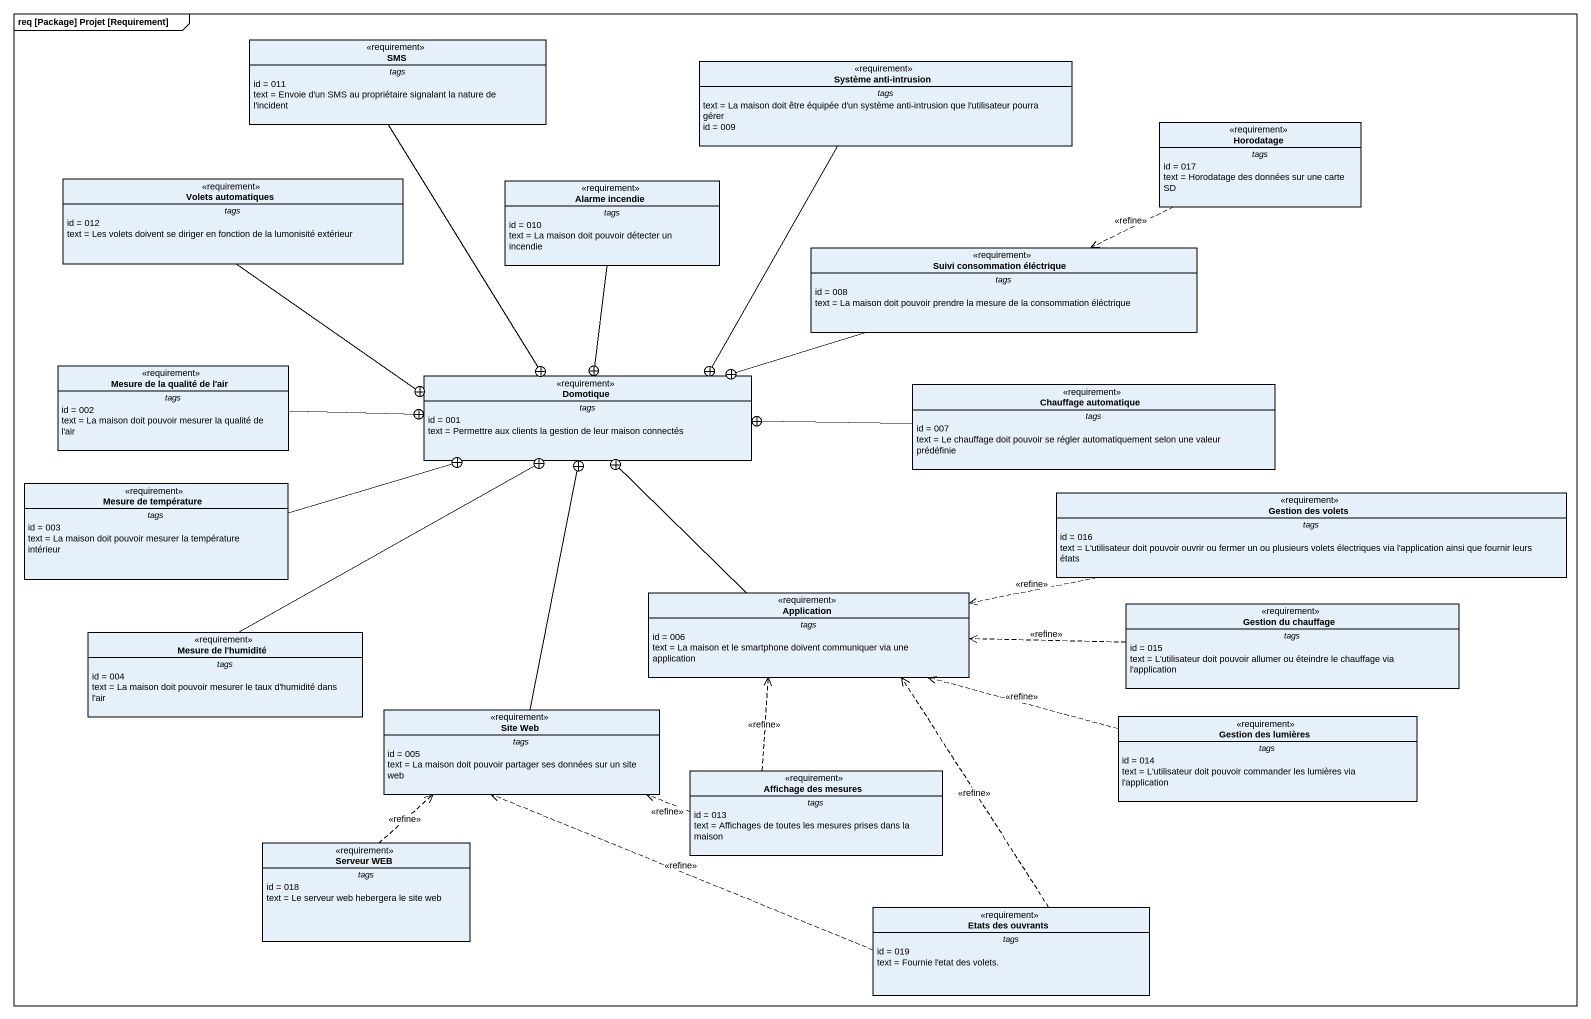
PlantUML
@startuml
mainframe req [Package] Projet [Requirement]
hide circle
hide empty members
class SMS <<requirement>> {
  -- tags --
  id = 011
  text = Envoie d'un SMS au propriétaire signalant la nature de l'incident
}
class "Système anti-intrusion" as Système_anti_intrusion <<requirement>> {
  -- tags --
  text = La maison doit être équipée d'un système anti-intrusion que l'utilisateur pourra gérer
  id = 009
}
class Horodatage <<requirement>> {
  -- tags --
  id = 017
  text = Horodatage des données sur une carte SD
}
class "Volets automatiques" as Volets_automatiques <<requirement>> {
  -- tags --
  id = 012
  text = Les volets doivent se diriger en fonction de la lumonisité extérieur
}
class "Alarme incendie" as Alarme_incendie <<requirement>> {
  -- tags --
  id = 010
  text = La maison doit pouvoir détecter un incendie
}
class "Suivi consommation éléctrique" as Suivi_consommation <<requirement>> {
  -- tags --
  id = 008
  text = La maison doit pouvoir prendre la mesure de la consommation éléctrique
}
class "Mesure de la qualité de l'air" as Mesure_de_la_qualité_de_l <<requirement>> {
  -- tags --
  id = 002
  text = La maison doit pouvoir mesurer la qualité de l'air
}
class Domotique <<requirement>> {
  -- tags --
  id = 001
  text = Permettre aux clients la gestion de leur maison connectés
}
class "Chauffage automatique" as Chauffage_automatique <<requirement>> {
  -- tags --
  id = 007
  text = Le chauffage doit pouvoir se régler automatiquement selon une valeur prédéfinie
}
class "Mesure de température" as Mesure_de_température <<requirement>> {
  -- tags --
  id = 003
  text = La maison doit pouvoir mesurer la température intérieur
}
class "Gestion des volets" as Gestion_des_volets <<requirement>> {
  -- tags --
  id = 016
  text = L'utilisateur doit pouvoir ouvrir ou fermer un ou plusieurs volets électriques via l'application ainsi que fournir leurs états
}
class Application <<requirement>> {
  -- tags --
  id = 006
  text = La maison et le smartphone doivent communiquer via une application
}
class "Gestion du chauffage" as Gestion_du_chauffage <<requirement>> {
  -- tags --
  id = 015
  text = L'utilisateur doit pouvoir allumer ou éteindre le chauffage via l'application
}
class "Mesure de l'humidité" as Mesure_de_l_humidité <<requirement>> {
  -- tags --
  id = 004
  text = La maison doit pouvoir mesurer le taux d'humidité dans l'air
}
class "Site Web" as Site_Web <<requirement>> {
  -- tags --
  id = 005
  text = La maison doit pouvoir partager ses données sur un site web
}
class "Gestion des lumières" as Gestion_des_lumières <<requirement>> {
  -- tags --
  id = 014
  text = L'utilisateur doit pouvoir commander les lumières via l'application
}
class "Affichage des mesures" as Affichage_des_mesures <<requirement>> {
  -- tags --
  id = 013
  text = Affichages de toutes les mesures prises dans la maison
}
class "Serveur WEB" as Serveur_WEB <<requirement>> {
  -- tags --
  id = 018
  text = Le serveur web hebergera le site web
}
class "Etats des ouvrants" as Etats_des_ouvrants <<requirement>> {
  -- tags --
  id = 019
  text = Fournie l'etat des volets.
}
SMS --+ Domotique
Système_anti_intrusion --+ Domotique
Horodatage .left.> Suivi_consommation : <<refine>>
Volets_automatiques -right-+ Domotique
Alarme_incendie --+ Domotique
Suivi_consommation -left-+ Domotique
Mesure_de_la_qualité_de_l -right-+ Domotique
Chauffage_automatique -left-+ Domotique
Mesure_de_température -right-+ Domotique
Gestion_des_volets .left.> Application : <<refine>>
Application -up-+ Domotique
Gestion_du_chauffage .left.> Application : <<refine>>
Mesure_de_l_humidité -up-+ Domotique
Site_Web -up-+ Domotique
Gestion_des_lumières .left.> Application : <<refine>>
Affichage_des_mesures .up.> Application : <<refine>>
Affichage_des_mesures .left.> Site_Web : <<refine>>
Serveur_WEB .up.> Site_Web : <<refine>>
Etats_des_ouvrants .up.> Application : <<refine>>
Etats_des_ouvrants .left.> Site_Web : <<refine>>
@enduml
